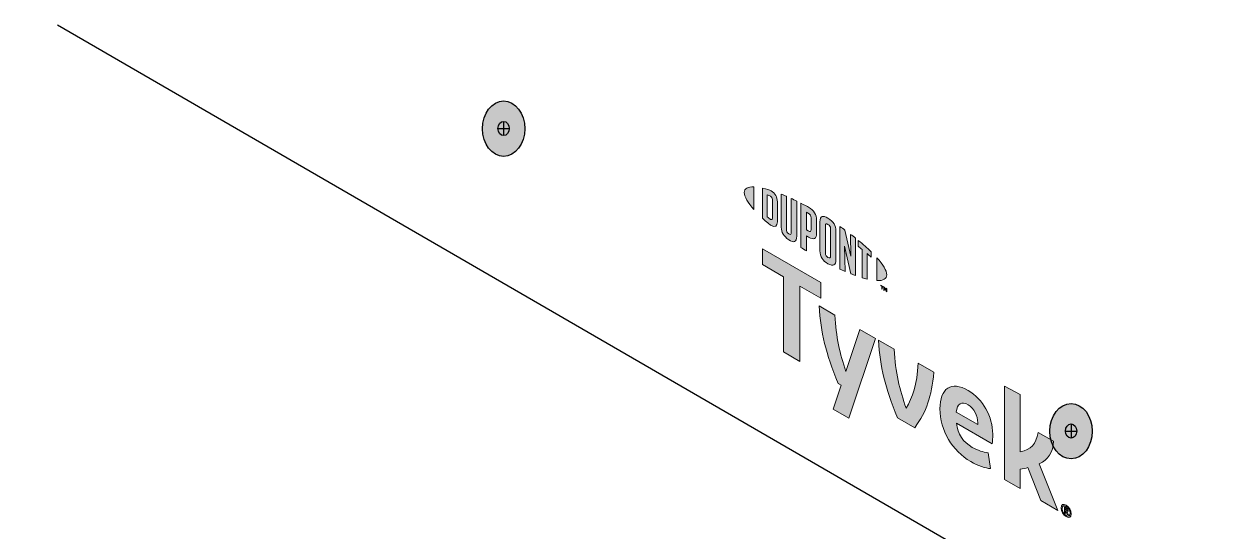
# Model space of a CAD drawing. Header units: inches. Extents: x -20.7 to 76.3, y -55.2 to 19.1.
# Drawn here: x 10.461 to 13.336, y -32.463 to -31.246 of the extents above; entities that cross this region are included whole.
import ezdxf

# ---------------------------------------------------------------- set-up
doc = ezdxf.new("R2010")
doc.units = ezdxf.units.IN
doc.header["$MEASUREMENT"] = 0
for name, color, linetype, lineweight in [('G-ANNO-TTLB', 7, 'Continuous', 0), ('LOGOS', 7, 'Continuous', 0), ('TYVEK', 7, 'Continuous', 0)]:
    doc.layers.add(name, color=color, linetype=linetype, lineweight=lineweight)

# ---------------------------------------------------------------- blocks, each defined once
blk = doc.blocks.new('Block_633')
at = {"layer": 'LOGOS', "true_color": 0x848484, "transparency": 33554687}
h = blk.add_hatch(color=252, dxfattribs=at)
h.dxf.hatch_style = 2
edge = h.paths.add_edge_path()
edge.add_spline(control_points=[(12.1899, -31.6505), (12.1899, -31.6605), (12.1984, -31.6748), (12.2132, -31.6914), (12.2132, -31.6914), (12.2132, -31.6367), (12.2132, -31.6367), (12.1984, -31.6361), (12.1899, -31.6405), (12.1899, -31.6505)], knot_values=[0, 0, 0, 0, 1, 1, 1, 2, 2, 2, 3, 3, 3, 3], degree=3, periodic=0)
h = blk.add_hatch(color=252, dxfattribs=at)
h.dxf.hatch_style = 2
edge = h.paths.add_edge_path()
edge.add_spline(control_points=[(12.2577, -31.712), (12.2577, -31.7162), (12.2555, -31.7163), (12.2529, -31.7148), (12.2508, -31.7136), (12.2477, -31.7109), (12.2451, -31.7086), (12.2451, -31.7086), (12.2451, -31.6563), (12.2451, -31.6563), (12.2477, -31.657), (12.2508, -31.658), (12.2529, -31.6592), (12.2555, -31.6607), (12.2577, -31.6633), (12.2577, -31.6675), (12.2577, -31.6675), (12.2577, -31.712), (12.2577, -31.712)], knot_values=[0, 0, 0, 0, 1, 1, 1, 2, 2, 2, 3, 3, 3, 4, 4, 4, 5, 5, 5, 6, 6, 6, 6], degree=3, periodic=0)
edge = h.paths.add_edge_path()
edge.add_spline(control_points=[(12.2546, -31.6465), (12.2505, -31.6441), (12.2445, -31.642), (12.2337, -31.6396), (12.2337, -31.6396), (12.2337, -31.7122), (12.2337, -31.7122), (12.2432, -31.721), (12.2505, -31.7271), (12.2546, -31.7295), (12.2641, -31.735), (12.2695, -31.7314), (12.2695, -31.7207), (12.2695, -31.7207), (12.2695, -31.6725), (12.2695, -31.6725), (12.2695, -31.6618), (12.2641, -31.652), (12.2546, -31.6465)], knot_values=[0, 0, 0, 0, 1, 1, 1, 2, 2, 2, 3, 3, 3, 4, 4, 4, 5, 5, 5, 6, 6, 6, 6], degree=3, periodic=0)
h = blk.add_hatch(color=252, dxfattribs=at)
h.dxf.hatch_style = 2
edge = h.paths.add_edge_path()
edge.add_spline(control_points=[(12.3028, -31.7465), (12.3028, -31.7507), (12.3015, -31.7526), (12.2969, -31.7494), (12.2924, -31.7461), (12.2912, -31.7433), (12.2912, -31.7383), (12.2912, -31.7383), (12.2912, -31.6593), (12.2912, -31.6593), (12.2882, -31.658), (12.2816, -31.6552), (12.2787, -31.654), (12.2787, -31.654), (12.2787, -31.7339), (12.2787, -31.7339), (12.2787, -31.7466), (12.2841, -31.7547), (12.2969, -31.7638), (12.3086, -31.7721), (12.3158, -31.7694), (12.3158, -31.7553), (12.3158, -31.7553), (12.3158, -31.6709), (12.3158, -31.6709), (12.3133, -31.6696), (12.3053, -31.6658), (12.3028, -31.6646), (12.3028, -31.6646), (12.3028, -31.7465), (12.3028, -31.7465)], knot_values=[0, 0, 0, 0, 1, 1, 1, 2, 2, 2, 3, 3, 3, 4, 4, 4, 5, 5, 5, 6, 6, 6, 7, 7, 7, 8, 8, 8, 9, 9, 9, 10, 10, 10, 10], degree=3, periodic=0)
h = blk.add_hatch(color=252, dxfattribs=at)
h.dxf.hatch_style = 2
edge = h.paths.add_edge_path()
edge.add_spline(control_points=[(12.3502, -31.7392), (12.3502, -31.7438), (12.3488, -31.7453), (12.3436, -31.7423), (12.3436, -31.7423), (12.339, -31.7396), (12.339, -31.7396), (12.339, -31.7396), (12.339, -31.6977), (12.339, -31.6977), (12.341, -31.6988), (12.3421, -31.6993), (12.3433, -31.7001), (12.3491, -31.7034), (12.3502, -31.7065), (12.3502, -31.7112), (12.3502, -31.7112), (12.3502, -31.7392), (12.3502, -31.7392)], knot_values=[0, 0, 0, 0, 1, 1, 1, 2, 2, 2, 3, 3, 3, 4, 4, 4, 5, 5, 5, 6, 6, 6, 6], degree=3, periodic=0)
edge = h.paths.add_edge_path()
edge.add_spline(control_points=[(12.3441, -31.6857), (12.3418, -31.6843), (12.3336, -31.6799), (12.326, -31.676), (12.326, -31.676), (12.326, -31.7823), (12.326, -31.7823), (12.3285, -31.784), (12.3353, -31.7883), (12.339, -31.7905), (12.339, -31.7905), (12.339, -31.7544), (12.339, -31.7544), (12.339, -31.7544), (12.3441, -31.7573), (12.3441, -31.7573), (12.3577, -31.7652), (12.3634, -31.7614), (12.3634, -31.7479), (12.3634, -31.7479), (12.3634, -31.7166), (12.3634, -31.7166), (12.3634, -31.7034), (12.357, -31.6931), (12.3441, -31.6857)], knot_values=[0, 0, 0, 0, 1, 1, 1, 2, 2, 2, 3, 3, 3, 4, 4, 4, 5, 5, 5, 6, 6, 6, 7, 7, 7, 8, 8, 8, 8], degree=3, periodic=0)
h = blk.add_hatch(color=252, dxfattribs=at)
h.dxf.hatch_style = 2
edge = h.paths.add_edge_path()
edge.add_spline(control_points=[(12.3968, -31.8032), (12.3968, -31.8074), (12.3956, -31.8089), (12.3909, -31.8064), (12.3862, -31.8038), (12.3849, -31.8007), (12.3849, -31.7964), (12.3849, -31.7964), (12.3849, -31.7301), (12.3849, -31.7301), (12.3849, -31.7257), (12.3862, -31.7241), (12.3909, -31.727), (12.3956, -31.7298), (12.3968, -31.7327), (12.3968, -31.7369), (12.3968, -31.7369), (12.3968, -31.8032), (12.3968, -31.8032)], knot_values=[0, 0, 0, 0, 1, 1, 1, 2, 2, 2, 3, 3, 3, 4, 4, 4, 5, 5, 5, 6, 6, 6, 6], degree=3, periodic=0)
edge = h.paths.add_edge_path()
edge.add_spline(control_points=[(12.3909, -31.7121), (12.3789, -31.7045), (12.3717, -31.7064), (12.3717, -31.7204), (12.3717, -31.7204), (12.3717, -31.79), (12.3717, -31.79), (12.3717, -31.8047), (12.3782, -31.8146), (12.3909, -31.8213), (12.4034, -31.8279), (12.4099, -31.8262), (12.4099, -31.8105), (12.4099, -31.8105), (12.4099, -31.7441), (12.4099, -31.7441), (12.4099, -31.7291), (12.4041, -31.7204), (12.3909, -31.7121)], knot_values=[0, 0, 0, 0, 1, 1, 1, 2, 2, 2, 3, 3, 3, 4, 4, 4, 5, 5, 5, 6, 6, 6, 6], degree=3, periodic=0)
h = blk.add_hatch(color=252, dxfattribs=at)
h.dxf.hatch_style = 2
edge = h.paths.add_edge_path()
edge.add_spline(control_points=[(12.4461, -31.8032), (12.4461, -31.8032), (12.4316, -31.7408), (12.4316, -31.7408), (12.4277, -31.7379), (12.423, -31.7346), (12.4193, -31.7321), (12.4193, -31.7321), (12.4193, -31.8341), (12.4193, -31.8341), (12.4219, -31.8353), (12.4284, -31.8382), (12.4318, -31.8397), (12.4318, -31.8397), (12.4308, -31.779), (12.4308, -31.779), (12.4308, -31.779), (12.4461, -31.8456), (12.4461, -31.8456), (12.4494, -31.8469), (12.4541, -31.8486), (12.4572, -31.8498), (12.4572, -31.8498), (12.4572, -31.7601), (12.4572, -31.7601), (12.454, -31.7575), (12.4481, -31.753), (12.4452, -31.7508), (12.4452, -31.7508), (12.4461, -31.8032), (12.4461, -31.8032)], knot_values=[0, 0, 0, 0, 1, 1, 1, 2, 2, 2, 3, 3, 3, 4, 4, 4, 5, 5, 5, 6, 6, 6, 7, 7, 7, 8, 8, 8, 9, 9, 9, 10, 10, 10, 10], degree=3, periodic=0)
h = blk.add_hatch(color=252, dxfattribs=at)
h.dxf.hatch_style = 2
edge = h.paths.add_edge_path()
edge.add_spline(control_points=[(12.4637, -31.7795), (12.4669, -31.7821), (12.4701, -31.7846), (12.4732, -31.7872), (12.4732, -31.7872), (12.4732, -31.855), (12.4732, -31.855), (12.476, -31.8559), (12.4813, -31.8574), (12.4848, -31.8582), (12.4848, -31.8582), (12.4848, -31.7971), (12.4848, -31.7971), (12.4882, -31.8001), (12.4914, -31.8029), (12.4943, -31.8056), (12.4943, -31.8056), (12.4943, -31.7925), (12.4943, -31.7925), (12.4851, -31.7835), (12.4752, -31.7748), (12.4637, -31.7653), (12.4637, -31.7653), (12.4637, -31.7795), (12.4637, -31.7795)], knot_values=[0, 0, 0, 0, 1, 1, 1, 2, 2, 2, 3, 3, 3, 4, 4, 4, 5, 5, 5, 6, 6, 6, 7, 7, 7, 8, 8, 8, 8], degree=3, periodic=0)
h = blk.add_hatch(color=252, dxfattribs=at)
h.dxf.hatch_style = 2
edge = h.paths.add_edge_path()
edge.add_spline(control_points=[(12.5317, -31.8478), (12.5317, -31.8578), (12.5231, -31.8623), (12.5083, -31.8618), (12.5083, -31.8618), (12.5083, -31.807), (12.5083, -31.807), (12.5231, -31.8236), (12.5317, -31.8378), (12.5317, -31.8478)], knot_values=[0, 0, 0, 0, 1, 1, 1, 2, 2, 2, 3, 3, 3, 3], degree=3, periodic=0)
h = blk.add_hatch(color=252, dxfattribs=at)
h.dxf.hatch_style = 2
edge = h.paths.add_edge_path()
edge.add_spline(control_points=[(12.5247, -31.8767), (12.5247, -31.8767), (12.5261, -31.8775), (12.5261, -31.8775), (12.5261, -31.8775), (12.5282, -31.8825), (12.5282, -31.8825), (12.5282, -31.8825), (12.5303, -31.8799), (12.5303, -31.8799), (12.5303, -31.8799), (12.5317, -31.8807), (12.5317, -31.8807), (12.5317, -31.8807), (12.5317, -31.8886), (12.5317, -31.8886), (12.5317, -31.8886), (12.5304, -31.8879), (12.5304, -31.8879), (12.5304, -31.8879), (12.5304, -31.8823), (12.5304, -31.8823), (12.5304, -31.8823), (12.5283, -31.8848), (12.5283, -31.8848), (12.5283, -31.8848), (12.5281, -31.8847), (12.5281, -31.8847), (12.5281, -31.8847), (12.526, -31.8797), (12.526, -31.8797), (12.526, -31.8797), (12.526, -31.8854), (12.526, -31.8854), (12.526, -31.8854), (12.5247, -31.8846), (12.5247, -31.8846), (12.5247, -31.8846), (12.5247, -31.8767), (12.5247, -31.8767)], knot_values=[0, 0, 0, 0, 1, 1, 1, 2, 2, 2, 3, 3, 3, 4, 4, 4, 5, 5, 5, 6, 6, 6, 7, 7, 7, 8, 8, 8, 9, 9, 9, 10, 10, 10, 11, 11, 11, 12, 12, 12, 13, 13, 13, 13], degree=3, periodic=0)
edge = h.paths.add_edge_path()
edge.add_spline(control_points=[(12.5198, -31.8753), (12.5198, -31.8753), (12.5177, -31.8741), (12.5177, -31.8741), (12.5177, -31.8741), (12.5177, -31.8727), (12.5177, -31.8727), (12.5177, -31.8727), (12.5232, -31.8759), (12.5232, -31.8759), (12.5232, -31.8759), (12.5232, -31.8773), (12.5232, -31.8773), (12.5232, -31.8773), (12.5211, -31.876), (12.5211, -31.876), (12.5211, -31.876), (12.5211, -31.8825), (12.5211, -31.8825), (12.5211, -31.8825), (12.5198, -31.8818), (12.5198, -31.8818), (12.5198, -31.8818), (12.5198, -31.8753), (12.5198, -31.8753)], knot_values=[0, 0, 0, 0, 1, 1, 1, 2, 2, 2, 3, 3, 3, 4, 4, 4, 5, 5, 5, 6, 6, 6, 7, 7, 7, 8, 8, 8, 8], degree=3, periodic=0)
at = {"layer": 'LOGOS'}
for points, knots in [([(12.1899, -31.6505), (12.1899, -31.6605), (12.1984, -31.6748), (12.2132, -31.6914), (12.2132, -31.6914), (12.2132, -31.6367), (12.2132, -31.6367), (12.1984, -31.6361), (12.1899, -31.6405), (12.1899, -31.6505)], [0, 0, 0, 0, 1, 1, 1, 2, 2, 2, 3, 3, 3, 3]), ([(12.2546, -31.6465), (12.2505, -31.6441), (12.2445, -31.642), (12.2337, -31.6396), (12.2337, -31.6396), (12.2337, -31.7122), (12.2337, -31.7122), (12.2432, -31.721), (12.2505, -31.7271), (12.2546, -31.7295), (12.2641, -31.735), (12.2695, -31.7314), (12.2695, -31.7207), (12.2695, -31.7207), (12.2695, -31.6725), (12.2695, -31.6725), (12.2695, -31.6618), (12.2641, -31.652), (12.2546, -31.6465)], [0, 0, 0, 0, 1, 1, 1, 2, 2, 2, 3, 3, 3, 4, 4, 4, 5, 5, 5, 6, 6, 6, 6]), ([(12.2577, -31.712), (12.2577, -31.7162), (12.2555, -31.7163), (12.2529, -31.7148), (12.2508, -31.7136), (12.2477, -31.7109), (12.2451, -31.7086), (12.2451, -31.7086), (12.2451, -31.6563), (12.2451, -31.6563), (12.2477, -31.657), (12.2508, -31.658), (12.2529, -31.6592), (12.2555, -31.6607), (12.2577, -31.6633), (12.2577, -31.6675), (12.2577, -31.6675), (12.2577, -31.712), (12.2577, -31.712)], [0, 0, 0, 0, 1, 1, 1, 2, 2, 2, 3, 3, 3, 4, 4, 4, 5, 5, 5, 6, 6, 6, 6]), ([(12.3028, -31.7465), (12.3028, -31.7507), (12.3015, -31.7526), (12.2969, -31.7494), (12.2924, -31.7461), (12.2912, -31.7433), (12.2912, -31.7383), (12.2912, -31.7383), (12.2912, -31.6593), (12.2912, -31.6593), (12.2882, -31.658), (12.2816, -31.6552), (12.2787, -31.654), (12.2787, -31.654), (12.2787, -31.7339), (12.2787, -31.7339), (12.2787, -31.7466), (12.2841, -31.7547), (12.2969, -31.7638), (12.3086, -31.7721), (12.3158, -31.7694), (12.3158, -31.7553), (12.3158, -31.7553), (12.3158, -31.6709), (12.3158, -31.6709), (12.3133, -31.6696), (12.3053, -31.6658), (12.3028, -31.6646), (12.3028, -31.6646), (12.3028, -31.7465), (12.3028, -31.7465)], [0, 0, 0, 0, 1, 1, 1, 2, 2, 2, 3, 3, 3, 4, 4, 4, 5, 5, 5, 6, 6, 6, 7, 7, 7, 8, 8, 8, 9, 9, 9, 10, 10, 10, 10]), ([(12.3441, -31.6857), (12.3418, -31.6843), (12.3336, -31.6799), (12.326, -31.676), (12.326, -31.676), (12.326, -31.7823), (12.326, -31.7823), (12.3285, -31.784), (12.3353, -31.7883), (12.339, -31.7905), (12.339, -31.7905), (12.339, -31.7544), (12.339, -31.7544), (12.339, -31.7544), (12.3441, -31.7573), (12.3441, -31.7573), (12.3577, -31.7652), (12.3634, -31.7614), (12.3634, -31.7479), (12.3634, -31.7479), (12.3634, -31.7166), (12.3634, -31.7166), (12.3634, -31.7034), (12.357, -31.6931), (12.3441, -31.6857)], [0, 0, 0, 0, 1, 1, 1, 2, 2, 2, 3, 3, 3, 4, 4, 4, 5, 5, 5, 6, 6, 6, 7, 7, 7, 8, 8, 8, 8]), ([(12.3502, -31.7392), (12.3502, -31.7438), (12.3488, -31.7453), (12.3436, -31.7423), (12.3436, -31.7423), (12.339, -31.7396), (12.339, -31.7396), (12.339, -31.7396), (12.339, -31.6977), (12.339, -31.6977), (12.341, -31.6988), (12.3421, -31.6993), (12.3433, -31.7001), (12.3491, -31.7034), (12.3502, -31.7065), (12.3502, -31.7112), (12.3502, -31.7112), (12.3502, -31.7392), (12.3502, -31.7392)], [0, 0, 0, 0, 1, 1, 1, 2, 2, 2, 3, 3, 3, 4, 4, 4, 5, 5, 5, 6, 6, 6, 6]), ([(12.3909, -31.7121), (12.3789, -31.7045), (12.3717, -31.7064), (12.3717, -31.7204), (12.3717, -31.7204), (12.3717, -31.79), (12.3717, -31.79), (12.3717, -31.8047), (12.3782, -31.8146), (12.3909, -31.8213), (12.4034, -31.8279), (12.4099, -31.8262), (12.4099, -31.8105), (12.4099, -31.8105), (12.4099, -31.7441), (12.4099, -31.7441), (12.4099, -31.7291), (12.4041, -31.7204), (12.3909, -31.7121)], [0, 0, 0, 0, 1, 1, 1, 2, 2, 2, 3, 3, 3, 4, 4, 4, 5, 5, 5, 6, 6, 6, 6]), ([(12.3968, -31.8032), (12.3968, -31.8074), (12.3956, -31.8089), (12.3909, -31.8064), (12.3862, -31.8038), (12.3849, -31.8007), (12.3849, -31.7964), (12.3849, -31.7964), (12.3849, -31.7301), (12.3849, -31.7301), (12.3849, -31.7257), (12.3862, -31.7241), (12.3909, -31.727), (12.3956, -31.7298), (12.3968, -31.7327), (12.3968, -31.7369), (12.3968, -31.7369), (12.3968, -31.8032), (12.3968, -31.8032)], [0, 0, 0, 0, 1, 1, 1, 2, 2, 2, 3, 3, 3, 4, 4, 4, 5, 5, 5, 6, 6, 6, 6]), ([(12.4461, -31.8032), (12.4461, -31.8032), (12.4316, -31.7408), (12.4316, -31.7408), (12.4277, -31.7379), (12.423, -31.7346), (12.4193, -31.7321), (12.4193, -31.7321), (12.4193, -31.8341), (12.4193, -31.8341), (12.4219, -31.8353), (12.4284, -31.8382), (12.4318, -31.8397), (12.4318, -31.8397), (12.4308, -31.779), (12.4308, -31.779), (12.4308, -31.779), (12.4461, -31.8456), (12.4461, -31.8456), (12.4494, -31.8469), (12.4541, -31.8486), (12.4572, -31.8498), (12.4572, -31.8498), (12.4572, -31.7601), (12.4572, -31.7601), (12.454, -31.7575), (12.4481, -31.753), (12.4452, -31.7508), (12.4452, -31.7508), (12.4461, -31.8032), (12.4461, -31.8032)], [0, 0, 0, 0, 1, 1, 1, 2, 2, 2, 3, 3, 3, 4, 4, 4, 5, 5, 5, 6, 6, 6, 7, 7, 7, 8, 8, 8, 9, 9, 9, 10, 10, 10, 10]), ([(12.4637, -31.7795), (12.4669, -31.7821), (12.4701, -31.7846), (12.4732, -31.7872), (12.4732, -31.7872), (12.4732, -31.855), (12.4732, -31.855), (12.476, -31.8559), (12.4813, -31.8574), (12.4848, -31.8582), (12.4848, -31.8582), (12.4848, -31.7971), (12.4848, -31.7971), (12.4882, -31.8001), (12.4914, -31.8029), (12.4943, -31.8056), (12.4943, -31.8056), (12.4943, -31.7925), (12.4943, -31.7925), (12.4851, -31.7835), (12.4752, -31.7748), (12.4637, -31.7653), (12.4637, -31.7653), (12.4637, -31.7795), (12.4637, -31.7795)], [0, 0, 0, 0, 1, 1, 1, 2, 2, 2, 3, 3, 3, 4, 4, 4, 5, 5, 5, 6, 6, 6, 7, 7, 7, 8, 8, 8, 8]), ([(12.5317, -31.8478), (12.5317, -31.8578), (12.5231, -31.8623), (12.5083, -31.8618), (12.5083, -31.8618), (12.5083, -31.807), (12.5083, -31.807), (12.5231, -31.8236), (12.5317, -31.8378), (12.5317, -31.8478)], [0, 0, 0, 0, 1, 1, 1, 2, 2, 2, 3, 3, 3, 3]), ([(12.5198, -31.8753), (12.5198, -31.8753), (12.5177, -31.8741), (12.5177, -31.8741), (12.5177, -31.8741), (12.5177, -31.8727), (12.5177, -31.8727), (12.5177, -31.8727), (12.5232, -31.8759), (12.5232, -31.8759), (12.5232, -31.8759), (12.5232, -31.8773), (12.5232, -31.8773), (12.5232, -31.8773), (12.5211, -31.876), (12.5211, -31.876), (12.5211, -31.876), (12.5211, -31.8825), (12.5211, -31.8825), (12.5211, -31.8825), (12.5198, -31.8818), (12.5198, -31.8818), (12.5198, -31.8818), (12.5198, -31.8753), (12.5198, -31.8753)], [0, 0, 0, 0, 1, 1, 1, 2, 2, 2, 3, 3, 3, 4, 4, 4, 5, 5, 5, 6, 6, 6, 7, 7, 7, 8, 8, 8, 8]), ([(12.5247, -31.8767), (12.5247, -31.8767), (12.5261, -31.8775), (12.5261, -31.8775), (12.5261, -31.8775), (12.5282, -31.8825), (12.5282, -31.8825), (12.5282, -31.8825), (12.5303, -31.8799), (12.5303, -31.8799), (12.5303, -31.8799), (12.5317, -31.8807), (12.5317, -31.8807), (12.5317, -31.8807), (12.5317, -31.8886), (12.5317, -31.8886), (12.5317, -31.8886), (12.5304, -31.8879), (12.5304, -31.8879), (12.5304, -31.8879), (12.5304, -31.8823), (12.5304, -31.8823), (12.5304, -31.8823), (12.5283, -31.8848), (12.5283, -31.8848), (12.5283, -31.8848), (12.5281, -31.8847), (12.5281, -31.8847), (12.5281, -31.8847), (12.526, -31.8797), (12.526, -31.8797), (12.526, -31.8797), (12.526, -31.8854), (12.526, -31.8854), (12.526, -31.8854), (12.5247, -31.8846), (12.5247, -31.8846), (12.5247, -31.8846), (12.5247, -31.8767), (12.5247, -31.8767)], [0, 0, 0, 0, 1, 1, 1, 2, 2, 2, 3, 3, 3, 4, 4, 4, 5, 5, 5, 6, 6, 6, 7, 7, 7, 8, 8, 8, 9, 9, 9, 10, 10, 10, 11, 11, 11, 12, 12, 12, 13, 13, 13, 13])]:
    blk.add_open_spline(points, degree=3, knots=knots, dxfattribs=at)
blk = doc.blocks.new('Block_637')
at = {"layer": 'LOGOS', "true_color": 0x848484, "transparency": 33554687}
h = blk.add_hatch(color=252, dxfattribs=at)
h.dxf.hatch_style = 2
h.paths.add_polyline_path([(12.374, -31.8662), (12.2337, -31.7852), (12.2337, -31.8233), (12.2844, -31.8526), (12.2844, -32.0331), (12.3233, -32.0556), (12.3233, -31.8751), (12.374, -31.9043)])
h = blk.add_hatch(color=252, dxfattribs=at)
h.dxf.hatch_style = 2
edge = h.paths.add_edge_path()
edge.add_spline(control_points=[(12.6072, -32.0599), (12.6048, -32.1119), (12.5944, -32.1421), (12.5783, -32.1681), (12.5628, -32.1239), (12.5527, -32.0818), (12.5497, -32.0267), (12.5497, -32.0267), (12.5119, -32.0048), (12.5119, -32.0048), (12.5159, -32.07), (12.5282, -32.1173), (12.5576, -32.1908), (12.5576, -32.1908), (12.5993, -32.2149), (12.5993, -32.2149), (12.6276, -32.1747), (12.6394, -32.1412), (12.6448, -32.0816), (12.6448, -32.0816), (12.6072, -32.0599), (12.6072, -32.0599)], knot_values=[0, 0, 0, 0, 1, 1, 1, 2, 2, 2, 3, 3, 3, 4, 4, 4, 5, 5, 5, 6, 6, 6, 7, 7, 7, 7], degree=3, periodic=0)
h = blk.add_hatch(color=252, dxfattribs=at)
h.dxf.hatch_style = 2
edge = h.paths.add_edge_path()
edge.add_spline(control_points=[(12.6985, -32.1772), (12.6985, -32.1772), (12.7502, -32.2071), (12.7502, -32.2071), (12.7502, -32.2071), (12.7502, -32.2033), (12.7502, -32.2033), (12.7502, -32.1858), (12.742, -32.1683), (12.7271, -32.1597), (12.7113, -32.1506), (12.7009, -32.1574), (12.6985, -32.1772)], knot_values=[0, 0, 0, 0, 1, 1, 1, 2, 2, 2, 3, 3, 3, 4, 4, 4, 4], degree=3, periodic=0)
edge = h.paths.add_edge_path()
edge.add_spline(control_points=[(12.781, -32.3129), (12.769, -32.3122), (12.7513, -32.3064), (12.7333, -32.296), (12.6895, -32.2707), (12.6595, -32.2215), (12.6595, -32.1697), (12.6595, -32.12), (12.687, -32.1022), (12.7271, -32.1253), (12.7627, -32.1459), (12.7862, -32.1885), (12.7862, -32.2303), (12.7862, -32.2397), (12.7856, -32.2475), (12.7851, -32.2534), (12.7851, -32.2534), (12.699, -32.2037), (12.699, -32.2037), (12.7025, -32.2308), (12.7153, -32.2494), (12.7371, -32.262), (12.7505, -32.2697), (12.7633, -32.2737), (12.775, -32.2748), (12.775, -32.2748), (12.781, -32.3129), (12.781, -32.3129)], knot_values=[0, 0, 0, 0, 1, 1, 1, 2, 2, 2, 3, 3, 3, 4, 4, 4, 5, 5, 5, 6, 6, 6, 7, 7, 7, 8, 8, 8, 9, 9, 9, 9], degree=3, periodic=0)
h = blk.add_hatch(color=252, dxfattribs=at)
h.dxf.hatch_style = 2
edge = h.paths.add_edge_path()
edge.add_spline(control_points=[(12.8976, -32.3019), (12.8976, -32.3019), (12.9428, -32.4132), (12.9428, -32.4132), (12.9428, -32.4132), (12.9019, -32.3896), (12.9019, -32.3896), (12.9019, -32.3896), (12.8706, -32.3106), (12.8706, -32.3106), (12.8649, -32.312), (12.8589, -32.3132), (12.8524, -32.3142), (12.8524, -32.3142), (12.8524, -32.361), (12.8524, -32.361), (12.8524, -32.361), (12.8148, -32.3393), (12.8148, -32.3393), (12.8148, -32.3393), (12.8148, -32.1154), (12.8148, -32.1154), (12.8148, -32.1154), (12.8524, -32.1349), (12.8524, -32.1349), (12.8524, -32.1349), (12.8524, -32.2726), (12.8524, -32.2726), (12.878, -32.2684), (12.8905, -32.2537), (12.8949, -32.226), (12.8949, -32.226), (12.9322, -32.2475), (12.9322, -32.2475), (12.9314, -32.2739), (12.9194, -32.291), (12.8976, -32.3019)], knot_values=[0, 0, 0, 0, 1, 1, 1, 2, 2, 2, 3, 3, 3, 4, 4, 4, 5, 5, 5, 6, 6, 6, 7, 7, 7, 8, 8, 8, 9, 9, 9, 10, 10, 10, 11, 11, 11, 12, 12, 12, 12], degree=3, periodic=0)
at = {"layer": 'LOGOS'}
blk.add_lwpolyline([(12.374, -31.8662), (12.2337, -31.7852), (12.2337, -31.8233), (12.2844, -31.8526), (12.2844, -32.0331), (12.3233, -32.0556), (12.3233, -31.8751), (12.374, -31.9043)], close=True, dxfattribs=at)
for points, knots in [([(12.6072, -32.0599), (12.6048, -32.1119), (12.5944, -32.1421), (12.5783, -32.1681), (12.5628, -32.1239), (12.5527, -32.0818), (12.5497, -32.0267), (12.5497, -32.0267), (12.5119, -32.0048), (12.5119, -32.0048), (12.5159, -32.07), (12.5282, -32.1173), (12.5576, -32.1908), (12.5576, -32.1908), (12.5993, -32.2149), (12.5993, -32.2149), (12.6276, -32.1747), (12.6394, -32.1412), (12.6448, -32.0816), (12.6448, -32.0816), (12.6072, -32.0599), (12.6072, -32.0599)], [0, 0, 0, 0, 1, 1, 1, 2, 2, 2, 3, 3, 3, 4, 4, 4, 5, 5, 5, 6, 6, 6, 7, 7, 7, 7]), ([(12.781, -32.3129), (12.769, -32.3122), (12.7513, -32.3064), (12.7333, -32.296), (12.6895, -32.2707), (12.6595, -32.2215), (12.6595, -32.1697), (12.6595, -32.12), (12.687, -32.1022), (12.7271, -32.1253), (12.7627, -32.1459), (12.7862, -32.1885), (12.7862, -32.2303), (12.7862, -32.2397), (12.7856, -32.2475), (12.7851, -32.2534), (12.7851, -32.2534), (12.699, -32.2037), (12.699, -32.2037), (12.7025, -32.2308), (12.7153, -32.2494), (12.7371, -32.262), (12.7505, -32.2697), (12.7633, -32.2737), (12.775, -32.2748), (12.775, -32.2748), (12.781, -32.3129), (12.781, -32.3129)], [0, 0, 0, 0, 1, 1, 1, 2, 2, 2, 3, 3, 3, 4, 4, 4, 5, 5, 5, 6, 6, 6, 7, 7, 7, 8, 8, 8, 9, 9, 9, 9]), ([(12.8976, -32.3019), (12.8976, -32.3019), (12.9428, -32.4132), (12.9428, -32.4132), (12.9428, -32.4132), (12.9019, -32.3896), (12.9019, -32.3896), (12.9019, -32.3896), (12.8706, -32.3106), (12.8706, -32.3106), (12.8649, -32.312), (12.8589, -32.3132), (12.8524, -32.3142), (12.8524, -32.3142), (12.8524, -32.361), (12.8524, -32.361), (12.8524, -32.361), (12.8148, -32.3393), (12.8148, -32.3393), (12.8148, -32.3393), (12.8148, -32.1154), (12.8148, -32.1154), (12.8148, -32.1154), (12.8524, -32.1349), (12.8524, -32.1349), (12.8524, -32.1349), (12.8524, -32.2726), (12.8524, -32.2726), (12.878, -32.2684), (12.8905, -32.2537), (12.8949, -32.226), (12.8949, -32.226), (12.9322, -32.2475), (12.9322, -32.2475), (12.9314, -32.2739), (12.9194, -32.291), (12.8976, -32.3019)], [0, 0, 0, 0, 1, 1, 1, 2, 2, 2, 3, 3, 3, 4, 4, 4, 5, 5, 5, 6, 6, 6, 7, 7, 7, 8, 8, 8, 9, 9, 9, 10, 10, 10, 11, 11, 11, 12, 12, 12, 12]), ([(12.6985, -32.1772), (12.6985, -32.1772), (12.7502, -32.2071), (12.7502, -32.2071), (12.7502, -32.2071), (12.7502, -32.2033), (12.7502, -32.2033), (12.7502, -32.1858), (12.742, -32.1683), (12.7271, -32.1597), (12.7113, -32.1506), (12.7009, -32.1574), (12.6985, -32.1772)], [0, 0, 0, 0, 1, 1, 1, 2, 2, 2, 3, 3, 3, 4, 4, 4, 4])]:
    blk.add_open_spline(points, degree=3, knots=knots, dxfattribs=at)
blk = doc.blocks.new('Block_636')
at = {"layer": 'LOGOS', "true_color": 0x848484, "transparency": 33554687}
h = blk.add_hatch(color=252, dxfattribs=at)
h.dxf.hatch_style = 2
edge = h.paths.add_edge_path()
edge.add_spline(control_points=[(12.4676, -31.9793), (12.4676, -31.9793), (12.4339, -32.0799), (12.4339, -32.0799), (12.4195, -32.0378), (12.4102, -31.9971), (12.4073, -31.9445), (12.4073, -31.9445), (12.3694, -31.9226), (12.3694, -31.9226), (12.3735, -31.9877), (12.3858, -32.0351), (12.4152, -32.1086), (12.4152, -32.1086), (12.4228, -32.113), (12.4228, -32.113), (12.4228, -32.113), (12.4035, -32.1705), (12.4035, -32.1705), (12.4035, -32.1705), (12.4411, -32.1922), (12.4411, -32.1922), (12.4411, -32.1922), (12.5052, -32.001), (12.5052, -32.001), (12.5052, -32.001), (12.4676, -31.9793), (12.4676, -31.9793)], knot_values=[0, 0, 0, 0, 1, 1, 1, 2, 2, 2, 3, 3, 3, 4, 4, 4, 5, 5, 5, 6, 6, 6, 7, 7, 7, 8, 8, 8, 9, 9, 9, 9], degree=3, periodic=0)
at = {"layer": 'LOGOS'}
blk.add_open_spline([(12.4676, -31.9793), (12.4676, -31.9793), (12.4339, -32.0799), (12.4339, -32.0799), (12.4195, -32.0378), (12.4102, -31.9971), (12.4073, -31.9445), (12.4073, -31.9445), (12.3694, -31.9226), (12.3694, -31.9226), (12.3735, -31.9877), (12.3858, -32.0351), (12.4152, -32.1086), (12.4152, -32.1086), (12.4228, -32.113), (12.4228, -32.113), (12.4228, -32.113), (12.4035, -32.1705), (12.4035, -32.1705), (12.4035, -32.1705), (12.4411, -32.1922), (12.4411, -32.1922), (12.4411, -32.1922), (12.5052, -32.001), (12.5052, -32.001), (12.5052, -32.001), (12.4676, -31.9793), (12.4676, -31.9793)], degree=3, knots=[0, 0, 0, 0, 1, 1, 1, 2, 2, 2, 3, 3, 3, 4, 4, 4, 5, 5, 5, 6, 6, 6, 7, 7, 7, 8, 8, 8, 9, 9, 9, 9], dxfattribs=at)
blk.add_blockref('Block_637', (0, 0), dxfattribs=at)
blk = doc.blocks.new('Block_638')
at = {"layer": 'LOGOS', "true_color": 0x848484, "transparency": 33554687}
h = blk.add_hatch(color=252, dxfattribs=at)
h.dxf.hatch_style = 2
edge = h.paths.add_edge_path()
edge.add_spline(control_points=[(12.9608, -32.4089), (12.9608, -32.4089), (12.9608, -32.413), (12.9608, -32.413), (12.9608, -32.413), (12.9624, -32.4139), (12.9624, -32.4139), (12.9639, -32.4148), (12.9647, -32.4148), (12.9647, -32.4132), (12.9647, -32.4117), (12.9639, -32.4107), (12.9624, -32.4098), (12.9624, -32.4098), (12.9608, -32.4089), (12.9608, -32.4089)], knot_values=[0, 0, 0, 0, 1, 1, 1, 2, 2, 2, 3, 3, 3, 4, 4, 4, 5, 5, 5, 5], degree=3, periodic=0)
edge = h.paths.add_edge_path()
edge.add_spline(control_points=[(12.9582, -32.4048), (12.9582, -32.4048), (12.9624, -32.4072), (12.9624, -32.4072), (12.9657, -32.4091), (12.9673, -32.4118), (12.9673, -32.4147), (12.9673, -32.4167), (12.9665, -32.4176), (12.9649, -32.4174), (12.9657, -32.4197), (12.9668, -32.422), (12.9681, -32.4247), (12.9681, -32.4247), (12.965, -32.4228), (12.965, -32.4228), (12.9638, -32.4205), (12.963, -32.4184), (12.9622, -32.4163), (12.9622, -32.4163), (12.9608, -32.4155), (12.9608, -32.4155), (12.9608, -32.4155), (12.9608, -32.4204), (12.9608, -32.4204), (12.9608, -32.4204), (12.9582, -32.4189), (12.9582, -32.4189), (12.9582, -32.4189), (12.9582, -32.4048), (12.9582, -32.4048)], knot_values=[0, 0, 0, 0, 1, 1, 1, 2, 2, 2, 3, 3, 3, 4, 4, 4, 5, 5, 5, 6, 6, 6, 7, 7, 7, 8, 8, 8, 9, 9, 9, 10, 10, 10, 10], degree=3, periodic=0)
edge = h.paths.add_edge_path()
edge.add_spline(control_points=[(12.9626, -32.4037), (12.9566, -32.4002), (12.9532, -32.4022), (12.9532, -32.4092), (12.9532, -32.4163), (12.9566, -32.4222), (12.9626, -32.4256), (12.9684, -32.429), (12.9719, -32.4271), (12.9719, -32.42), (12.9719, -32.413), (12.9684, -32.4071), (12.9626, -32.4037)], knot_values=[0, 0, 0, 0, 1, 1, 1, 2, 2, 2, 3, 3, 3, 4, 4, 4, 4], degree=3, periodic=0)
edge = h.paths.add_edge_path()
edge.add_spline(control_points=[(12.9626, -32.4008), (12.9699, -32.405), (12.9747, -32.4132), (12.9747, -32.4216), (12.9747, -32.43), (12.9698, -32.4325), (12.9626, -32.4283), (12.9552, -32.4241), (12.9504, -32.416), (12.9504, -32.4076), (12.9504, -32.3992), (12.9552, -32.3966), (12.9626, -32.4008)], knot_values=[0, 0, 0, 0, 1, 1, 1, 2, 2, 2, 3, 3, 3, 4, 4, 4, 4], degree=3, periodic=0)
at = {"layer": 'LOGOS'}
for points, knots in [([(12.9626, -32.4008), (12.9699, -32.405), (12.9747, -32.4132), (12.9747, -32.4216), (12.9747, -32.43), (12.9698, -32.4325), (12.9626, -32.4283), (12.9552, -32.4241), (12.9504, -32.416), (12.9504, -32.4076), (12.9504, -32.3992), (12.9552, -32.3966), (12.9626, -32.4008)], [0, 0, 0, 0, 1, 1, 1, 2, 2, 2, 3, 3, 3, 4, 4, 4, 4]), ([(12.9626, -32.4037), (12.9566, -32.4002), (12.9532, -32.4022), (12.9532, -32.4092), (12.9532, -32.4163), (12.9566, -32.4222), (12.9626, -32.4256), (12.9684, -32.429), (12.9719, -32.4271), (12.9719, -32.42), (12.9719, -32.413), (12.9684, -32.4071), (12.9626, -32.4037)], [0, 0, 0, 0, 1, 1, 1, 2, 2, 2, 3, 3, 3, 4, 4, 4, 4]), ([(12.9582, -32.4048), (12.9582, -32.4048), (12.9624, -32.4072), (12.9624, -32.4072), (12.9657, -32.4091), (12.9673, -32.4118), (12.9673, -32.4147), (12.9673, -32.4167), (12.9665, -32.4176), (12.9649, -32.4174), (12.9657, -32.4197), (12.9668, -32.422), (12.9681, -32.4247), (12.9681, -32.4247), (12.965, -32.4228), (12.965, -32.4228), (12.9638, -32.4205), (12.963, -32.4184), (12.9622, -32.4163), (12.9622, -32.4163), (12.9608, -32.4155), (12.9608, -32.4155), (12.9608, -32.4155), (12.9608, -32.4204), (12.9608, -32.4204), (12.9608, -32.4204), (12.9582, -32.4189), (12.9582, -32.4189), (12.9582, -32.4189), (12.9582, -32.4048), (12.9582, -32.4048)], [0, 0, 0, 0, 1, 1, 1, 2, 2, 2, 3, 3, 3, 4, 4, 4, 5, 5, 5, 6, 6, 6, 7, 7, 7, 8, 8, 8, 9, 9, 9, 10, 10, 10, 10]), ([(12.9608, -32.4089), (12.9608, -32.4089), (12.9608, -32.413), (12.9608, -32.413), (12.9608, -32.413), (12.9624, -32.4139), (12.9624, -32.4139), (12.9639, -32.4148), (12.9647, -32.4148), (12.9647, -32.4132), (12.9647, -32.4117), (12.9639, -32.4107), (12.9624, -32.4098), (12.9624, -32.4098), (12.9608, -32.4089), (12.9608, -32.4089)], [0, 0, 0, 0, 1, 1, 1, 2, 2, 2, 3, 3, 3, 4, 4, 4, 5, 5, 5, 5])]:
    blk.add_open_spline(points, degree=3, knots=knots, dxfattribs=at)
blk = doc.blocks.new('Block_635')
at = {"layer": 'LOGOS'}
for name in ['Block_636', 'Block_638']:
    blk.add_blockref(name, (0, 0), dxfattribs=at)
blk = doc.blocks.new('Block_634')
at = {"layer": 'LOGOS'}
blk.add_blockref('Block_635', (0, 0), dxfattribs=at)
blk = doc.blocks.new('Block_632')
at = {"layer": 'LOGOS'}
for name in ['Block_633', 'Block_634']:
    blk.add_blockref(name, (0, 0), dxfattribs=at)

msp = doc.modelspace()

# ---------------------------------------------------------------- hatches: boundary and pattern name
at = {"layer": 'G-ANNO-TTLB', "true_color": 0xff00ff, "transparency": 33554687}
h = msp.add_hatch(color=6, dxfattribs=at)
edge = h.paths.add_edge_path()
edge.add_spline(control_points=[(20.0382, -55.2136), (20.0382, -55.2136), (-20.6495, -55.2136), (-20.6495, -55.2136), (-20.6495, -55.2136), (-20.6495, -21.0886), (-20.6495, -21.0886), (-20.6495, -21.0886), (20.0382, -21.0886), (20.0382, -21.0886), (20.0382, -21.0886), (20.0382, -55.2136), (20.0382, -55.2136)], knot_values=[0, 0, 0, 0, 1, 1, 1, 2, 2, 2, 3, 3, 3, 4, 4, 4, 4], degree=3, periodic=0)
edge = h.paths.add_edge_path()
edge.add_spline(control_points=[(-20.5245, -21.2136), (-20.5245, -21.2136), (-20.5245, -55.0886), (-20.5245, -55.0886), (-20.5245, -55.0886), (19.9132, -55.0886), (19.9132, -55.0886), (19.9132, -55.0886), (19.9132, -21.2136), (19.9132, -21.2136), (19.9132, -21.2136), (-20.5245, -21.2136), (-20.5245, -21.2136)], knot_values=[0, 0, 0, 0, 1, 1, 1, 2, 2, 2, 3, 3, 3, 4, 4, 4, 4], degree=3, periodic=0)
edge.add_line((-20.5245, -21.2136), (-20.5245, -21.2136))
at = {"layer": 'TYVEK', "true_color": 0x003b71, "transparency": 33554687}
h = msp.add_hatch(color=156, dxfattribs=at)
h.dxf.hatch_style = 2
edge = h.paths.add_edge_path()
edge.add_ellipse((11.6125, -31.4972), major_axis=(0, 0.0664), ratio=0.766948, start_angle=0, end_angle=360)
h = msp.add_hatch(color=156, dxfattribs=at)
h.dxf.hatch_style = 2
edge = h.paths.add_edge_path()
edge.add_ellipse((12.9742, -32.2233), major_axis=(0, 0.0664), ratio=0.766948, start_angle=0, end_angle=360)

# ---------------------------------------------------------------- linework, layer by layer
at = {"layer": 'G-ANNO-TTLB'}
for points in [[(20.0382, -55.2136), (20.0382, -55.2136), (-20.6495, -55.2136), (-20.6495, -55.2136), (-20.6495, -55.2136), (-20.6495, -21.0886), (-20.6495, -21.0886), (-20.6495, -21.0886), (20.0382, -21.0886), (20.0382, -21.0886), (20.0382, -21.0886), (20.0382, -55.2136), (20.0382, -55.2136)], [(-20.5245, -21.2136), (-20.5245, -21.2136), (-20.5245, -55.0886), (-20.5245, -55.0886), (-20.5245, -55.0886), (19.9132, -55.0886), (19.9132, -55.0886), (19.9132, -55.0886), (19.9132, -21.2136), (19.9132, -21.2136), (19.9132, -21.2136), (-20.5245, -21.2136), (-20.5245, -21.2136)]]:
    msp.add_open_spline(points, degree=3, knots=[0, 0, 0, 0, 1, 1, 1, 2, 2, 2, 3, 3, 3, 4, 4, 4, 4], dxfattribs=at)
at = {"layer": 'TYVEK', "color": 18, "lineweight": 25, "true_color": 0x000000}
msp.add_line((10.5423, -31.2483), (14.2767, -33.4102), dxfattribs=at)
at = {"layer": 'TYVEK', "color": 252, "lineweight": 25, "true_color": 0x848484}
for p, q in [((11.6125, -31.4797), (11.6125, -31.5139)), ((11.599, -31.4968), (11.626, -31.4968)), ((12.9607, -32.2229), (12.9877, -32.2229)), ((12.9742, -32.2057), (12.9742, -32.24))]:
    msp.add_line(p, q, dxfattribs=at)
at = {"layer": 'TYVEK', "color": 18, "lineweight": 25, "true_color": 0x000000}
for centre in [(11.6125, -31.4972), (12.9742, -32.2233)]:
    msp.add_ellipse(centre, major_axis=(0, 0.0664), ratio=0.766948, dxfattribs=at)
at = {"layer": 'TYVEK', "color": 252, "lineweight": 25, "true_color": 0x848484}
for centre in [(11.6125, -31.4968), (12.9742, -32.2229)]:
    msp.add_ellipse(centre, major_axis=(0, 0.0171), ratio=0.788846, dxfattribs=at)

# ---------------------------------------------------------------- block references
at = {"layer": 'LOGOS'}
msp.add_blockref('Block_632', (0, 0), dxfattribs=at)

doc.saveas('drawing.dxf')
